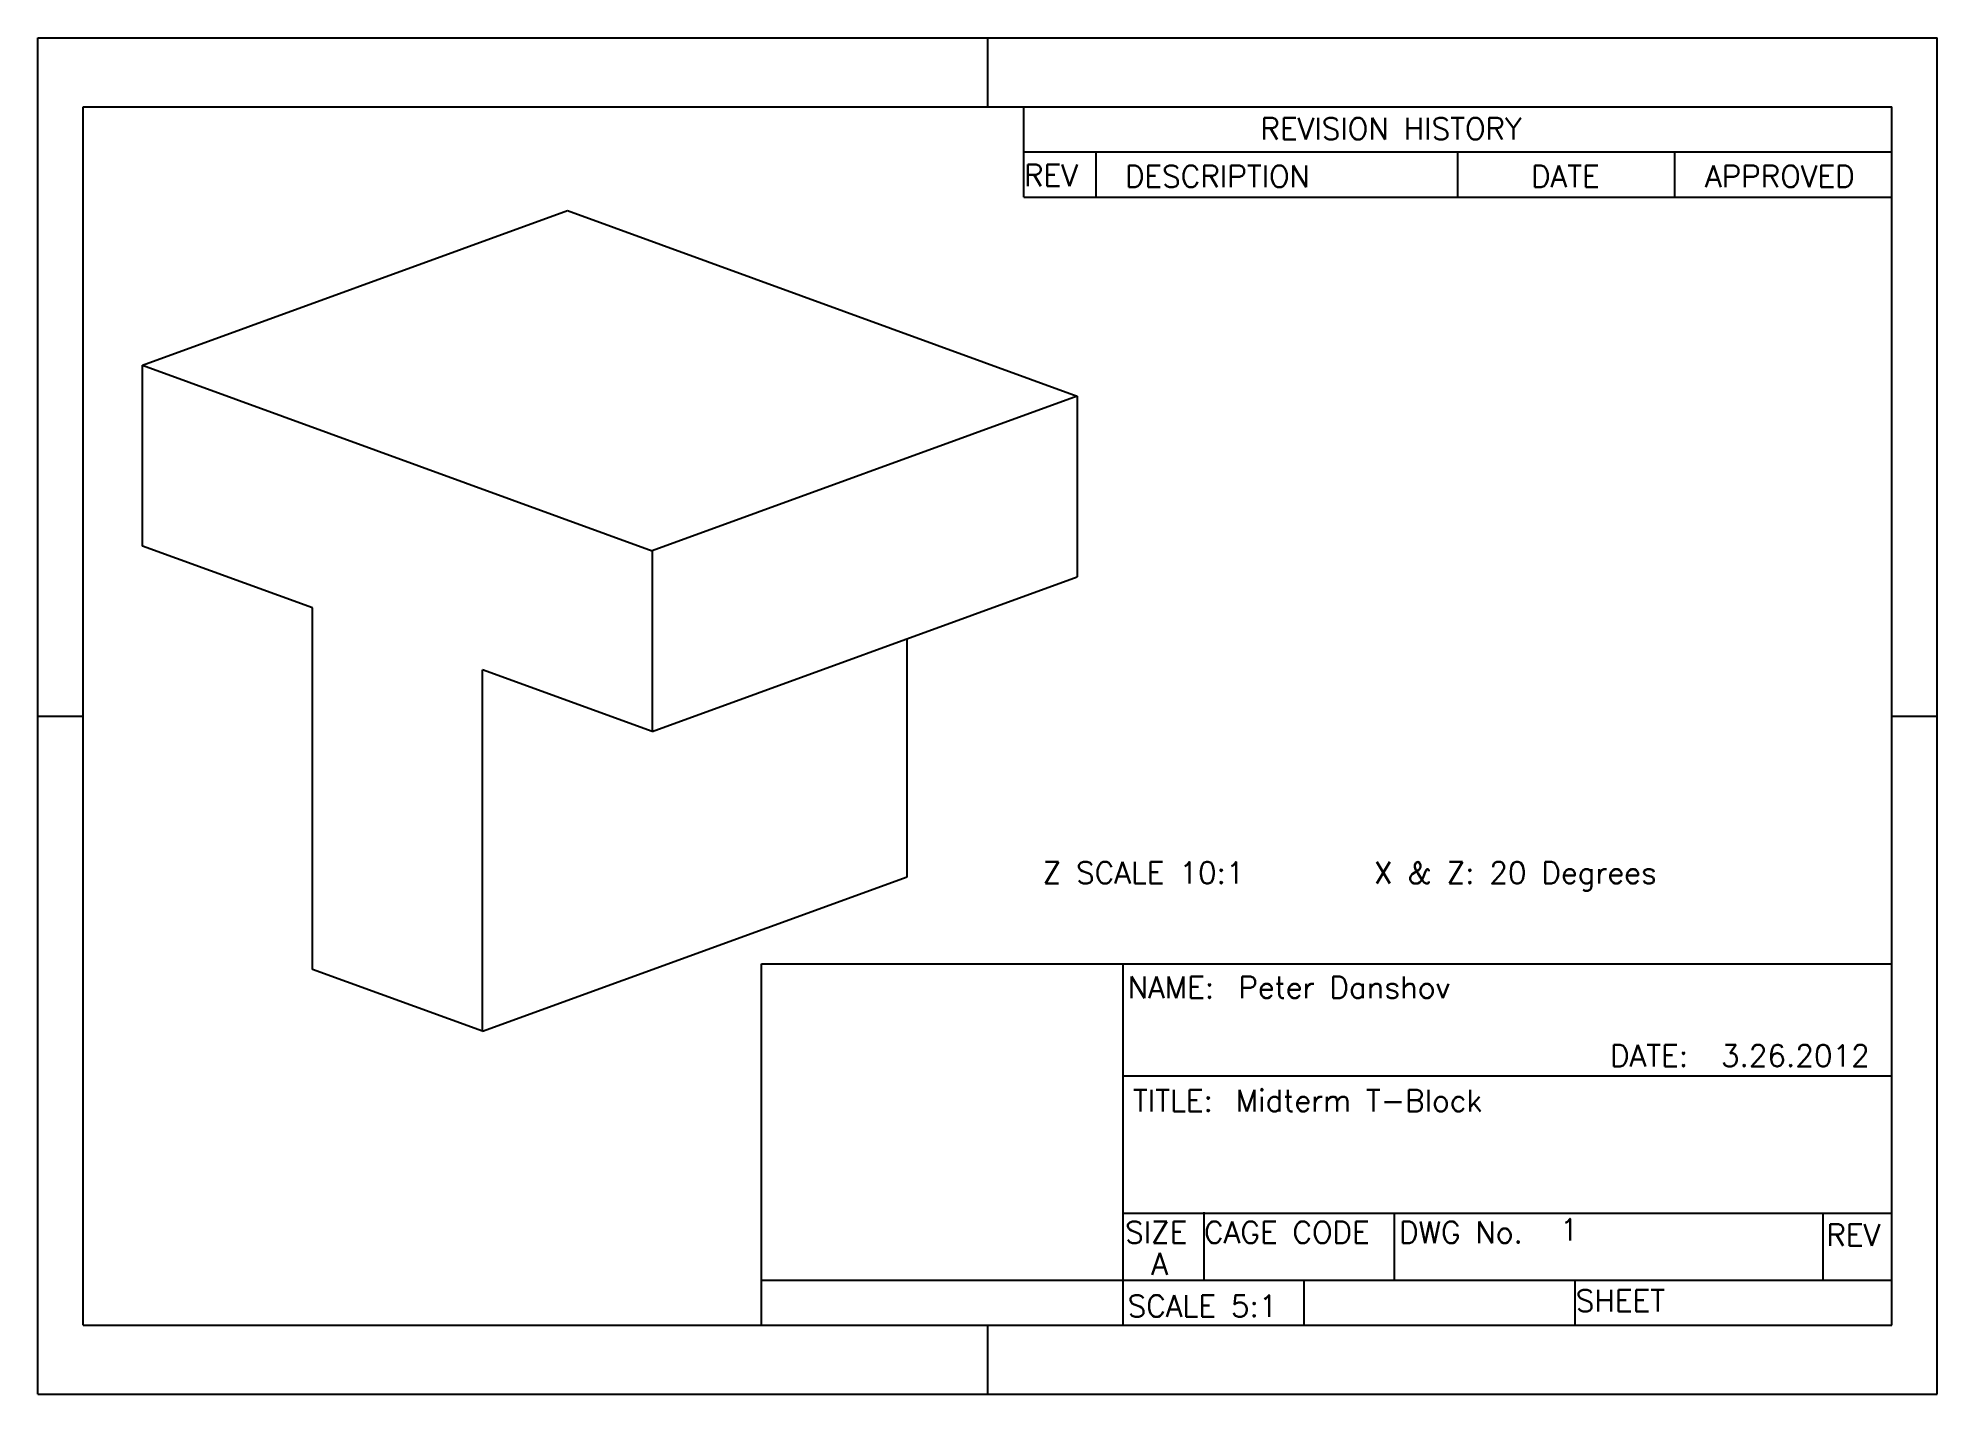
# Model space of a CAD drawing. Header units: inches. Extents: x 0.8 to 11.2, y 0.2 to 7.8.
import ezdxf

# ---------------------------------------------------------------- set-up
doc = ezdxf.new("R2010")
doc.units = ezdxf.units.IN
doc.header["$MEASUREMENT"] = 0
doc.styles.add('ROMANS', font='romans.shx')

msp = doc.modelspace()

# ---------------------------------------------------------------- linework, layer by layer
for p, q in [((0.75, 0.25), (0.75, 7.75)), ((0.75, 7.75), (11.25, 7.75)), ((6, 7.75), (6, 7.37)), ((11.25, 0.25), (11.25, 7.75)), ((1, 0.63), (1, 7.37)), ((1, 7.37), (11, 7.37)), ((6.2, 6.87), (6.2, 7.37)), ((11, 0.63), (11, 7.37)), ((6.2, 7.12), (11, 7.12)), ((6.6, 6.87), (6.6, 7.12)), ((8.6, 6.87), (8.6, 7.12)), ((9.8, 6.87), (9.8, 7.12)), ((6.2, 6.87), (11, 6.87)), ((1.327, 5.94), (3.677, 6.795)), ((3.677, 6.795), (6.496, 5.769)), ((1.327, 4.94), (1.327, 5.94)), ((1.327, 5.94), (4.146, 4.914)), ((6.496, 5.769), (4.146, 4.914)), ((6.496, 5.769), (6.496, 4.769)), ((2.267, 4.598), (1.327, 4.94)), ((4.146, 4.914), (4.146, 3.914)), ((4.146, 3.914), (6.496, 4.769)), ((2.267, 2.598), (2.267, 4.598)), ((5.556, 3.111), (5.556, 4.427)), ((3.207, 2.256), (3.207, 4.256)), ((4.146, 3.914), (3.207, 4.256)), ((0.75, 4), (1, 4)), ((11, 4), (11.25, 4)), ((3.207, 2.256), (5.556, 3.111)), ((4.75, 2.63), (11, 2.63)), ((4.75, 0.63), (4.75, 2.63)), ((6.75, 0.63), (6.75, 2.63)), ((3.207, 2.256), (2.267, 2.598)), ((6.75, 2.01), (11, 2.01)), ((6.75, 1.25), (11, 1.25)), ((7.198, 0.885), (7.198, 1.255)), ((8.25, 0.88), (8.25, 1.25)), ((10.62, 0.88), (10.62, 1.25)), ((4.75, 0.88), (11, 0.88)), ((7.75, 0.63), (7.75, 0.88)), ((9.25, 0.63), (9.25, 0.88)), ((1, 0.63), (11, 0.63)), ((6, 0.63), (6, 0.25)), ((0.75, 0.25), (11.25, 0.25))]:
    msp.add_line(p, q)

# ---------------------------------------------------------------- texts
at = {"style": 'ROMANS'}
for s, p in [('REVISION HISTORY', (7.509, 7.188)), ('REV', (6.202, 6.931)), ('DESCRIPTION', (6.76, 6.925)), ('DATE', (9.005, 6.925)), ('APPROVED', (9.967, 6.925)), ('Z SCALE 10:1', (6.305, 3.073)), ('X & Z: 20 Degrees', (8.137, 3.073)), ('NAME:', (6.775, 2.439)), ('Peter Danshov', (7.387, 2.439)), ('DATE:', (9.442, 2.061)), ('3.26.2012', (10.055, 2.061)), ('TITLE:', (6.804, 1.813)), ('Midterm T-Block', (7.373, 1.813)), ('SIZE', (6.761, 1.085)), ('CAGE CODE', (7.198, 1.085)), ('DWG No.', (8.276, 1.085)), ('1', (9.165, 1.099)), ('REV', (10.638, 1.07)), ('A', (6.906, 0.91)), ('SCALE 5:1', (6.775, 0.677)), ('SHEET', (9.253, 0.706))]:
    msp.add_text(s, height=0.12, dxfattribs=at).set_placement(p)

doc.saveas('drawing.dxf')
